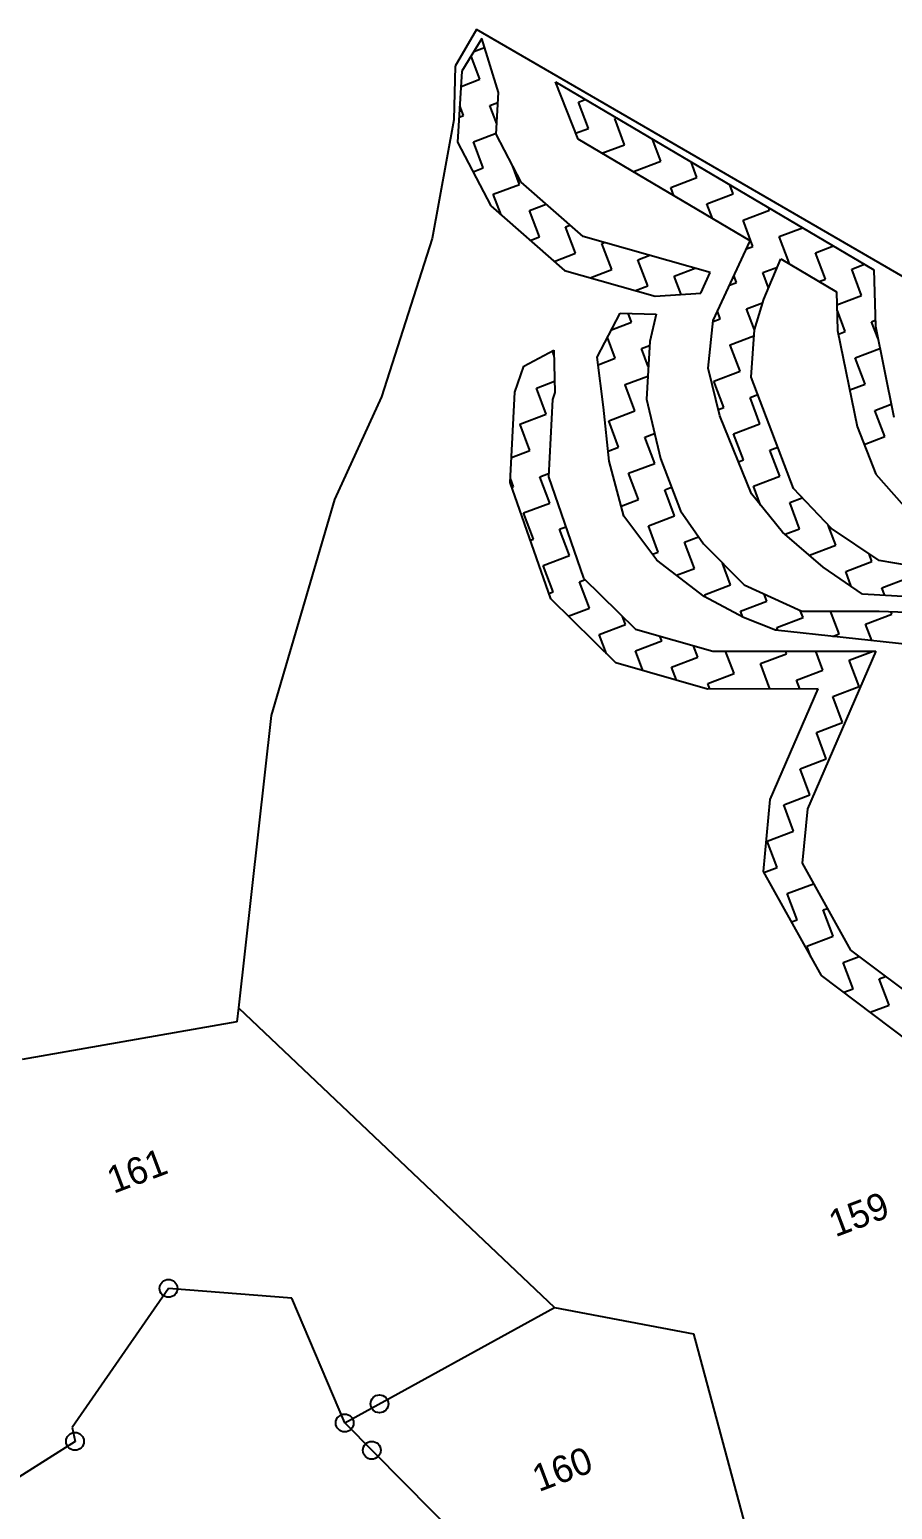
# Model space of a CAD drawing. Header units: metres. Extents: x 307096 to 311250, y 1932270 to 1936190.
# Drawn here: x 307991 to 308292, y 1934342 to 1934858 of the extents above; entities that cross this region are included whole.
import ezdxf

# ---------------------------------------------------------------- set-up
doc = ezdxf.new("R2010")
doc.units = ezdxf.units.M
for name, color, linetype in [('POLY_HATCH', 12, 'Continuous'), ('POLY_PARCEL', 6, 'Continuous'), ('TEXT_PARCEL', 7, 'Continuous'), ('V_BOUND_LINE', 7, 'Continuous')]:
    doc.layers.add(name, color=color, linetype=linetype)
doc.styles.add('TEXT_MAP', font='')
doc.styles.get('TEXT_MAP').set_extended_font_data('Kruti Dev 050')

msp = doc.modelspace()

# ---------------------------------------------------------------- linework, layer by layer
for centre in [(308039.57, 1934419.47), (308113.1, 1934379.22), (308100.98, 1934372.54), (308006.98, 1934366.13), (308110.42, 1934363.03)]:
    msp.add_circle(centre, 3.11)
at = {"layer": 'POLY_HATCH'}
for p, q in [((308148.73, 1934855.26), (308141.85, 1934843.82)), ((308154.63, 1934836.45), (308148.73, 1934855.26)), ((308141.85, 1934843.82), (308140.34, 1934819.05)), ((308153.74, 1934821.89), (308154.63, 1934836.45)), ((308182.31, 1934820.12), (308174.47, 1934840.07)), ((308174.47, 1934840.07), (308285.38, 1934774.61)), ((308162.44, 1934805.15), (308153.74, 1934821.89)), ((308140.34, 1934819.05), (308151.88, 1934796.86)), ((308242.29, 1934784.72), (308182.31, 1934820.12)), ((308184.04, 1934786.23), (308162.44, 1934805.15)), ((308151.88, 1934796.86), (308177.58, 1934774.34)), ((308228.31, 1934773.7), (308184.04, 1934786.23)), ((308229.41, 1934756.96), (308242.29, 1934784.72)), ((308247.02, 1934764.33), (308253.01, 1934778.39)), ((308253.01, 1934778.39), (308272.4, 1934766.95)), ((308285.38, 1934774.61), (308285.94, 1934754.97)), ((308177.58, 1934774.34), (308209.18, 1934765.4)), ((308225.07, 1934766.45), (308228.31, 1934773.7)), ((308209.18, 1934765.4), (308225.07, 1934766.45)), ((308243.77, 1934753.64), (308247.02, 1934764.33)), ((308272.4, 1934766.95), (308272.78, 1934753.45)), ((308188.96, 1934744.12), (308196.99, 1934759.52)), ((308196.99, 1934759.52), (308209.51, 1934759.15)), ((308209.51, 1934759.15), (308207.29, 1934749.58)), ((308227.68, 1934740.29), (308229.41, 1934756.96)), ((308285.94, 1934754.97), (308288.87, 1934740.55)), ((308207.29, 1934749.58), (308206.13, 1934729.48)), ((308242.68, 1934737.21), (308243.77, 1934753.64)), ((308272.78, 1934753.45), (308279.58, 1934720.01)), ((308163.44, 1934740.97), (308173.85, 1934746.53)), ((308173.85, 1934746.53), (308174.23, 1934731.77)), ((308191.14, 1934726.74), (308188.96, 1934744.12)), ((308160.33, 1934731.95), (308163.44, 1934740.97)), ((308231.78, 1934723.63), (308227.68, 1934740.29)), ((308288.87, 1934740.55), (308292.4, 1934723.2)), ((308248.93, 1934720.64), (308242.68, 1934737.21)), ((308158.68, 1934700.45), (308160.33, 1934731.95)), ((308173.41, 1934729.41), (308172, 1934702.35)), ((308174.23, 1934731.77), (308173.41, 1934729.41)), ((308206.13, 1934729.48), (308211.03, 1934708.76)), ((308193.17, 1934707.85), (308191.14, 1934726.74)), ((308242.75, 1934696.47), (308231.78, 1934723.63)), ((308257.35, 1934698.33), (308248.93, 1934720.64)), ((308279.58, 1934720.01), (308286.05, 1934703.34)), ((308198.23, 1934688.64), (308193.17, 1934707.85)), ((308211.03, 1934708.76), (308218.02, 1934690.58)), ((308172, 1934702.35), (308184.27, 1934667.12)), ((308286.05, 1934703.34), (308298.68, 1934689.17)), ((308172.82, 1934659.89), (308158.68, 1934700.45)), ((308270.61, 1934684.41), (308257.35, 1934698.33)), ((308253.62, 1934683.1), (308242.75, 1934696.47)), ((308209.82, 1934673.36), (308198.23, 1934688.64)), ((308218.02, 1934690.58), (308226.02, 1934679.03)), ((308267.69, 1934670.93), (308253.62, 1934683.1)), ((308287.22, 1934673.2), (308270.61, 1934684.41)), ((308226.02, 1934679.03), (308240.16, 1934664.71)), ((308226.27, 1934660.64), (308209.82, 1934673.36)), ((308309.81, 1934669.34), (308287.22, 1934673.2)), ((308184.27, 1934667.12), (308202.31, 1934649.31)), ((308281.42, 1934661.55), (308267.69, 1934670.93)), ((308240.16, 1934664.71), (308260.36, 1934655.59)), ((308316.44, 1934659.47), (308281.42, 1934661.55)), ((308195.44, 1934637.55), (308172.82, 1934659.89)), ((308239.93, 1934653.41), (308226.27, 1934660.64)), ((308251.1, 1934648.89), (308239.93, 1934653.41)), ((308260.36, 1934655.59), (308287.32, 1934655.56)), ((308287.32, 1934655.56), (308313.88, 1934654.66)), ((308202.31, 1934649.31), (308229.28, 1934641.62)), ((308298.31, 1934643.88), (308251.1, 1934648.89)), ((308229.28, 1934641.62), (308286.13, 1934641.66)), ((308286.13, 1934641.66), (308262.25, 1934586.6)), ((308227.44, 1934628.42), (308195.44, 1934637.55)), ((308266.02, 1934628.45), (308227.44, 1934628.42)), ((308249.31, 1934589.94), (308266.02, 1934628.45)), ((308246.92, 1934564.83), (308249.31, 1934589.94)), ((308262.25, 1934586.6), (308260.45, 1934567.67)), ((308267.12, 1934528.56), (308246.92, 1934564.83)), ((308260.45, 1934567.67), (308277.29, 1934537.42)), ((308277.29, 1934537.42), (308309.14, 1934513.4)), ((308305.63, 1934499.52), (308267.12, 1934528.56))]:
    msp.add_line(p, q, dxfattribs=at)
at = {"layer": 'POLY_HATCH', "linetype": 'Continuous'}
for p, q in [((308145.97, 1934850.67), (308149.72, 1934852.08)), ((308148.09, 1934841.01), (308145.04, 1934849.11)), ((308141.53, 1934838.53), (308148.09, 1934841.01)), ((308142.39, 1934828.39), (308141.12, 1934831.77)), ((308151.55, 1934831.85), (308154.41, 1934832.93)), ((308153.95, 1934825.47), (308151.55, 1934831.85)), ((308182.48, 1934833.05), (308184.84, 1934833.94)), ((308185.93, 1934823.89), (308182.48, 1934833.05)), ((308140.88, 1934827.82), (308142.39, 1934828.39)), ((308195.09, 1934827.35), (308195.66, 1934827.56)), ((308198.54, 1934818.19), (308195.09, 1934827.35)), ((308145.84, 1934819.23), (308153.76, 1934822.22)), ((308181.48, 1934822.22), (308185.93, 1934823.89)), ((308149.3, 1934810.08), (308145.84, 1934819.23)), ((308190.63, 1934815.21), (308198.54, 1934818.19)), ((308211.16, 1934812.49), (308208.28, 1934820.11)), ((308161.91, 1934804.37), (308159.44, 1934810.93)), ((308202, 1934809.03), (308211.16, 1934812.49)), ((308223.77, 1934806.78), (308221.74, 1934812.17)), ((308145.71, 1934808.72), (308149.3, 1934810.08)), ((308202.26, 1934808.34), (308202, 1934809.03)), ((308214.61, 1934803.33), (308223.77, 1934806.78)), ((308152.75, 1934800.92), (308161.91, 1934804.37)), ((308155.47, 1934793.72), (308152.75, 1934800.92)), ((308215.72, 1934800.4), (308214.61, 1934803.33)), ((308227.22, 1934797.63), (308236.38, 1934801.08)), ((308236.38, 1934801.08), (308235.19, 1934804.23)), ((308165.37, 1934795.21), (308171.25, 1934797.43)), ((308168.82, 1934786.06), (308165.37, 1934795.21)), ((308229.17, 1934792.46), (308227.22, 1934797.63)), ((308239.84, 1934791.92), (308249, 1934795.38)), ((308249, 1934795.38), (308248.65, 1934796.29)), ((308177.98, 1934789.51), (308179.6, 1934790.12)), ((308243.29, 1934782.76), (308239.84, 1934791.92)), ((308165.6, 1934784.84), (308168.82, 1934786.06)), ((308181.43, 1934780.35), (308177.98, 1934789.51)), ((308252.45, 1934786.22), (308260.54, 1934789.27)), ((308255.9, 1934777.06), (308252.45, 1934786.22)), ((308173.95, 1934777.53), (308181.43, 1934780.35)), ((308190.59, 1934783.81), (308191.45, 1934784.13)), ((308194.05, 1934774.65), (308190.59, 1934783.81)), ((308240.97, 1934781.89), (308243.29, 1934782.76)), ((308265.06, 1934780.51), (308271.36, 1934782.89)), ((308268.52, 1934771.36), (308265.06, 1934780.51)), ((308186.52, 1934771.81), (308194.05, 1934774.65)), ((308203.2, 1934778.1), (308207.3, 1934779.65)), ((308206.66, 1934768.95), (308203.2, 1934778.1)), ((308215.82, 1934772.4), (308223.14, 1934775.16)), ((308246.75, 1934773.61), (308251.78, 1934775.51)), ((308255.52, 1934776.91), (308255.9, 1934777.06)), ((308277.68, 1934774.81), (308282.17, 1934776.51)), ((308281.13, 1934765.65), (308277.68, 1934774.81)), ((308218.23, 1934766), (308215.82, 1934772.4)), ((308235.09, 1934769.21), (308237.59, 1934770.15)), ((308237.59, 1934770.15), (308236.66, 1934772.6)), ((308248.73, 1934768.34), (308246.75, 1934773.61)), ((308266.33, 1934770.53), (308268.52, 1934771.36)), ((308202.37, 1934767.33), (308206.66, 1934768.95)), ((308272.53, 1934762.41), (308281.13, 1934765.65)), ((308200.96, 1934756.33), (308199.78, 1934759.44)), ((308231.88, 1934757.54), (308230.89, 1934760.16)), ((308241.04, 1934760.99), (308246.65, 1934763.11)), ((308243.79, 1934753.71), (308241.04, 1934760.99)), ((308275.43, 1934753.04), (308272.58, 1934760.59)), ((308193.94, 1934753.69), (308200.96, 1934756.33)), ((308229.37, 1934756.59), (308231.88, 1934757.54)), ((308284.58, 1934756.49), (308285.88, 1934756.98)), ((308286.86, 1934750.47), (308284.58, 1934756.49)), ((308195.25, 1934743.72), (308192.52, 1934750.96)), ((308235.34, 1934748.38), (308243.63, 1934751.51)), ((308273.05, 1934752.14), (308275.43, 1934753.04)), ((308173.48, 1934745.97), (308173.86, 1934746.11)), ((308173.89, 1934744.88), (308173.48, 1934745.97)), ((308189.29, 1934741.47), (308195.25, 1934743.72)), ((308204.41, 1934747.17), (308207.22, 1934748.23)), ((308206.79, 1934740.86), (308204.41, 1934747.17)), ((308235.36, 1934748.32), (308235.34, 1934748.38)), ((308238.79, 1934739.22), (308235.36, 1934748.32)), ((308278.88, 1934743.88), (308287.53, 1934747.15)), ((308282.33, 1934734.72), (308278.88, 1934743.88)), ((308229.63, 1934735.77), (308238.79, 1934739.22)), ((308167.78, 1934733.36), (308174.13, 1934735.75)), ((308171.23, 1934724.2), (308167.78, 1934733.36)), ((308198.71, 1934734.56), (308206.6, 1934737.54)), ((308198.73, 1934734.5), (308198.71, 1934734.56)), ((308202.16, 1934725.4), (308198.73, 1934734.5)), ((308233.09, 1934726.61), (308229.63, 1934735.77)), ((308277, 1934732.71), (308282.33, 1934734.72)), ((308242.25, 1934730.06), (308244.99, 1934731.1)), ((308245.7, 1934720.91), (308242.25, 1934730.06)), ((308162.07, 1934720.74), (308171.23, 1934724.2)), ((308193, 1934721.95), (308202.16, 1934725.4)), ((308231.22, 1934725.9), (308233.09, 1934726.61)), ((308285.79, 1934725.57), (308291.48, 1934727.71)), ((308289.24, 1934716.41), (308285.79, 1934725.57)), ((308162.09, 1934720.69), (308162.07, 1934720.74)), ((308165.53, 1934711.59), (308162.09, 1934720.69)), ((308196.46, 1934712.79), (308193, 1934721.95)), ((308236.54, 1934717.45), (308245.7, 1934720.91)), ((308192.79, 1934711.41), (308196.46, 1934712.79)), ((308205.61, 1934716.25), (308208.96, 1934717.51)), ((308209.07, 1934707.09), (308205.61, 1934716.25)), ((308240, 1934708.29), (308236.54, 1934717.45)), ((308249.16, 1934711.75), (308251.9, 1934712.78)), ((308282.04, 1934713.69), (308289.24, 1934716.41)), ((308159.14, 1934709.18), (308165.53, 1934711.59)), ((308238.24, 1934707.63), (308240, 1934708.29)), ((308252.61, 1934702.59), (308249.16, 1934711.75)), ((308168.98, 1934702.43), (308172.06, 1934703.59)), ((308172.44, 1934693.27), (308168.98, 1934702.43)), ((308199.91, 1934703.63), (308209.07, 1934707.09)), ((308203.37, 1934694.47), (308199.91, 1934703.63)), ((308243.45, 1934699.13), (308252.61, 1934702.59)), ((308159.82, 1934698.97), (308158.75, 1934701.81)), ((308159.27, 1934698.76), (308159.82, 1934698.97)), ((308212.52, 1934697.93), (308214.86, 1934698.81)), ((308215.98, 1934688.77), (308212.52, 1934697.93)), ((308245.94, 1934692.55), (308243.45, 1934699.13)), ((308163.28, 1934689.81), (308172.44, 1934693.27)), ((308197.29, 1934692.18), (308203.37, 1934694.47)), ((308256.07, 1934693.43), (308260.44, 1934695.08)), ((308259.52, 1934684.27), (308256.07, 1934693.43)), ((308166.73, 1934680.66), (308163.28, 1934689.81)), ((308206.82, 1934685.32), (308215.98, 1934688.77)), ((308175.89, 1934684.11), (308178.07, 1934684.93)), ((308179.35, 1934674.95), (308175.89, 1934684.11)), ((308210.27, 1934676.16), (308206.82, 1934685.32)), ((308254.47, 1934682.37), (308259.52, 1934684.27)), ((308272.13, 1934678.57), (308269.48, 1934685.59)), ((308165.71, 1934680.27), (308166.73, 1934680.66)), ((308219.43, 1934679.61), (308224.33, 1934681.46)), ((308222.89, 1934670.45), (308219.43, 1934679.61)), ((308262.97, 1934675.11), (308272.13, 1934678.57)), ((308170.19, 1934671.5), (308179.35, 1934674.95)), ((308173.64, 1934662.34), (308170.19, 1934671.5)), ((308208.27, 1934675.4), (308210.27, 1934676.16)), ((308235.5, 1934664.75), (308232.64, 1934672.32)), ((308263.04, 1934674.95), (308262.97, 1934675.11)), ((308275.59, 1934669.41), (308284.75, 1934672.87)), ((308284.75, 1934672.87), (308283.73, 1934675.56)), ((308182.8, 1934665.79), (308184.84, 1934666.56)), ((308216.63, 1934668.09), (308222.89, 1934670.45)), ((308277.56, 1934664.18), (308275.59, 1934669.41)), ((308288.2, 1934663.71), (308297.36, 1934667.16)), ((308172.16, 1934661.78), (308173.64, 1934662.34)), ((308186.25, 1934656.64), (308182.8, 1934665.79)), ((308226.34, 1934661.3), (308235.5, 1934664.75)), ((308226.67, 1934660.43), (308226.34, 1934661.3)), ((308248.11, 1934659.05), (308247.17, 1934661.54)), ((308289.19, 1934661.09), (308288.2, 1934663.71)), ((308178.91, 1934653.87), (308186.25, 1934656.64)), ((308238.95, 1934655.59), (308248.11, 1934659.05)), ((308189.71, 1934647.48), (308198.87, 1934650.93)), ((308198.87, 1934650.93), (308197.8, 1934653.76)), ((308239.74, 1934653.51), (308238.95, 1934655.59)), ((308251.57, 1934649.89), (308260.73, 1934653.34)), ((308260.73, 1934653.34), (308259.78, 1934655.85)), ((308273.34, 1934647.64), (308270.34, 1934655.58)), ((308282.5, 1934651.09), (308291.65, 1934654.55)), ((308284.67, 1934645.32), (308282.5, 1934651.09)), ((308291.65, 1934654.55), (308291.32, 1934655.43)), ((308192.28, 1934640.67), (308189.71, 1934647.48)), ((308211.48, 1934645.23), (308210.86, 1934646.87)), ((308251.98, 1934648.79), (308251.57, 1934649.89)), ((308271.04, 1934646.77), (308273.34, 1934647.64)), ((308202.32, 1934641.77), (308211.48, 1934645.23)), ((308204.94, 1934634.84), (308202.32, 1934641.77)), ((308224.09, 1934639.53), (308222.58, 1934643.53)), ((308236.71, 1934633.82), (308233.76, 1934641.62)), ((308245.86, 1934637.28), (308255.02, 1934640.73)), ((308255.02, 1934640.73), (308254.68, 1934641.64)), ((308267.63, 1934635.03), (308265.14, 1934641.65)), ((308276.79, 1934638.48), (308285.22, 1934641.66)), ((308214.93, 1934636.07), (308224.09, 1934639.53)), ((308216.66, 1934631.5), (308214.93, 1934636.07)), ((308249.2, 1934628.44), (308245.86, 1934637.28)), ((308280.25, 1934629.32), (308276.79, 1934638.48)), ((308227.55, 1934630.37), (308236.71, 1934633.82)), ((308228.28, 1934628.42), (308227.55, 1934630.37)), ((308258.48, 1934631.57), (308267.63, 1934635.03)), ((308259.66, 1934628.45), (308258.48, 1934631.57)), ((308271.09, 1934625.87), (308280.25, 1934629.32)), ((308274.54, 1934616.71), (308271.09, 1934625.87)), ((308265.39, 1934613.26), (308274.54, 1934616.71)), ((308268.84, 1934604.1), (308265.39, 1934613.26)), ((308259.68, 1934600.64), (308268.84, 1934604.1)), ((308263.14, 1934591.49), (308259.68, 1934600.64)), ((308253.98, 1934588.03), (308263.14, 1934591.49)), ((308257.43, 1934578.87), (308253.98, 1934588.03)), ((308248.27, 1934575.42), (308257.43, 1934578.87)), ((308251.73, 1934566.26), (308248.27, 1934575.42)), ((308247.1, 1934564.51), (308251.73, 1934566.26)), ((308255.18, 1934557.1), (308264.34, 1934560.56)), ((308264.34, 1934560.56), (308264.21, 1934560.92)), ((308258.64, 1934547.94), (308255.18, 1934557.1)), ((308256.73, 1934547.22), (308258.64, 1934547.94)), ((308267.8, 1934551.4), (308269.21, 1934551.93)), ((308271.25, 1934542.24), (308267.8, 1934551.4)), ((308262.09, 1934538.79), (308271.25, 1934542.24)), ((308263.5, 1934535.06), (308262.09, 1934538.79)), ((308274.71, 1934533.08), (308280.26, 1934535.18)), ((308278.16, 1934523.92), (308274.71, 1934533.08)), ((308287.32, 1934527.38), (308289.51, 1934528.2)), ((308290.77, 1934518.22), (308287.32, 1934527.38)), ((308274.9, 1934522.69), (308278.16, 1934523.92)), ((308284.15, 1934515.72), (308290.77, 1934518.22))]:
    msp.add_line(p, q, dxfattribs=at)
at = {"layer": 'POLY_PARCEL'}
for p, q in [((308063.91, 1934517.27), (308174.06, 1934412.85)), ((308039.57, 1934419.47), (308006.05, 1934370.96)), ((308082.59, 1934416), (308039.57, 1934419.47)), ((308100.98, 1934372.54), (308082.59, 1934416)), ((308100.98, 1934372.54), (308174.06, 1934412.85)), ((308174.06, 1934412.85), (308222.53, 1934403.6)), ((308222.53, 1934403.6), (308247.94, 1934309.36)), ((308141.86, 1934331.36), (308100.98, 1934372.54)), ((308006.05, 1934370.96), (308006.98, 1934366.13)), ((308006.98, 1934366.13), (307976.89, 1934347.08))]:
    msp.add_line(p, q, dxfattribs=at)
at = {"layer": 'V_BOUND_LINE'}
for p, q in [((308146.91, 1934858.33), (308139.54, 1934845.56)), ((308358.41, 1934735.77), (308146.91, 1934858.33)), ((308139.54, 1934845.56), (308139.04, 1934826.87)), ((308139.04, 1934826.87), (308131.51, 1934785.54)), ((308131.51, 1934785.54), (308113.83, 1934730.32)), ((308113.83, 1934730.32), (308097.41, 1934694.52)), ((308097.41, 1934694.52), (308075.34, 1934619.16)), ((308075.34, 1934619.16), (308063.91, 1934517.27)), ((308063.91, 1934517.27), (308063.36, 1934512.4)), ((308063.36, 1934512.4), (307988.56, 1934499.21))]:
    msp.add_line(p, q, dxfattribs=at)

# ---------------------------------------------------------------- texts
at = {"layer": 'TEXT_PARCEL', "style": 'TEXT_MAP'}
for s, p in [('161', (308020.41, 1934452.4)), ('159', (308271.99, 1934437.22)), ('160', (308168.64, 1934348.41))]:
    msp.add_text(s, height=9.397, rotation=20.6667, dxfattribs=at).set_placement(p)

doc.saveas('drawing.dxf')
